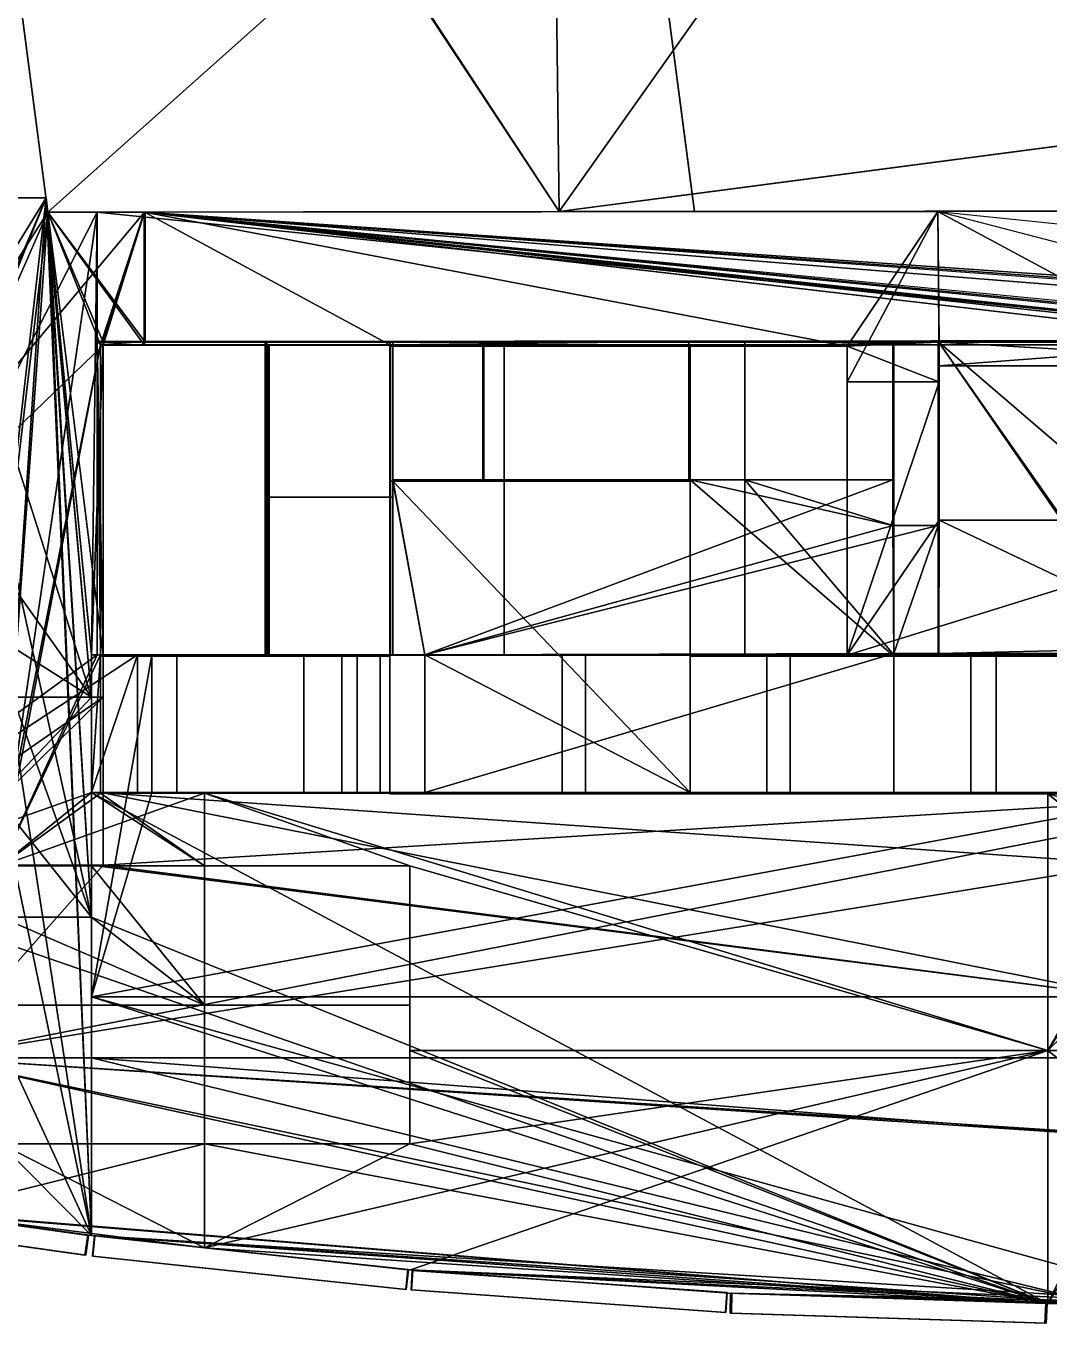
# Model space of a CAD drawing. Header units: metres. Extents: x -3 to 91.7, y -102.4 to -12.1.
# Drawn here: x 28.98 to 52.48, y -101.29 to -71.5 of the extents above; entities that cross this region are included whole.
import ezdxf

# ---------------------------------------------------------------- set-up
doc = ezdxf.new("R2010")
doc.units = ezdxf.units.M

msp = doc.modelspace()

# ---------------------------------------------------------------- linework, layer by layer
at = {"layer": 'Building Shading', "color": 195}
for points in [[(25.51, -99.05, 13.27), (30.34, -99.73, 13.27), (30.41, -99.27, 13.27), (25.58, -98.6, 13.27)], [(25.58, -98.6, 13.27), (30.41, -99.27, 13.27), (30.34, -99.73, 13.27), (25.51, -99.05, 13.27)], [(25.51, -99.05, 12.26), (30.34, -99.73, 12.26), (30.41, -99.27, 12.26), (25.58, -98.6, 12.26)], [(25.58, -98.6, 12.26), (30.41, -99.27, 12.26), (30.34, -99.73, 12.26), (25.51, -99.05, 12.26)], [(26.73, -99.22, 17.84), (30.36, -99.73, 17.84), (30.42, -99.28, 17.84), (26.8, -98.77, 17.84)], [(26.8, -98.77, 17.84), (30.42, -99.28, 17.84), (30.36, -99.73, 17.84), (26.73, -99.22, 17.84)], [(26.73, -99.22, 16.83), (30.36, -99.73, 16.83), (30.42, -99.28, 16.83), (26.8, -98.77, 16.83)], [(26.8, -98.77, 16.83), (30.42, -99.28, 16.83), (30.36, -99.73, 16.83), (26.73, -99.22, 16.83)], [(30.51, -99.75, 13.27), (37.71, -100.52, 13.27), (37.76, -100.06, 13.27), (30.56, -99.29, 13.27)], [(30.56, -99.29, 13.27), (37.76, -100.06, 13.27), (37.71, -100.52, 13.27), (30.51, -99.75, 13.27)], [(30.51, -99.75, 12.26), (37.71, -100.52, 12.26), (37.76, -100.06, 12.26), (30.56, -99.29, 12.26)], [(30.56, -99.29, 12.26), (37.76, -100.06, 12.26), (37.71, -100.52, 12.26), (30.51, -99.75, 12.26)], [(30.52, -99.75, 8.7), (37.72, -100.52, 8.7), (37.76, -100.07, 8.7), (30.57, -99.29, 8.7)], [(30.57, -99.29, 8.7), (37.76, -100.07, 8.7), (37.72, -100.52, 8.7), (30.52, -99.75, 8.7)], [(30.52, -99.75, 7.68), (37.72, -100.52, 7.68), (37.76, -100.07, 7.68), (30.57, -99.29, 7.68)], [(30.57, -99.29, 7.68), (37.76, -100.07, 7.68), (37.72, -100.52, 7.68), (30.52, -99.75, 7.68)], [(30.52, -99.75, 17.84), (37.72, -100.52, 17.84), (37.77, -100.07, 17.84), (30.57, -99.29, 17.84)], [(30.57, -99.29, 17.84), (37.77, -100.07, 17.84), (37.72, -100.52, 17.84), (30.52, -99.75, 17.84)], [(30.52, -99.75, 16.83), (37.72, -100.52, 16.83), (37.77, -100.07, 16.83), (30.57, -99.29, 16.83)], [(30.57, -99.29, 16.83), (37.77, -100.07, 16.83), (37.72, -100.52, 16.83), (30.52, -99.75, 16.83)], [(37.83, -100.53, 13.27), (45.05, -101.05, 13.27), (45.09, -100.59, 13.27), (37.87, -100.08, 13.27)], [(37.87, -100.08, 13.27), (45.09, -100.59, 13.27), (45.05, -101.05, 13.27), (37.83, -100.53, 13.27)], [(37.83, -100.53, 12.26), (45.05, -101.05, 12.26), (45.09, -100.59, 12.26), (37.87, -100.08, 12.26)], [(37.87, -100.08, 12.26), (45.09, -100.59, 12.26), (45.05, -101.05, 12.26), (37.83, -100.53, 12.26)], [(37.83, -100.53, 17.84), (45.05, -101.05, 17.84), (45.08, -100.59, 17.84), (37.86, -100.08, 17.84)], [(37.86, -100.08, 17.84), (45.08, -100.59, 17.84), (45.05, -101.05, 17.84), (37.83, -100.53, 17.84)], [(37.83, -100.53, 16.83), (45.05, -101.05, 16.83), (45.08, -100.59, 16.83), (37.86, -100.08, 16.83)], [(37.86, -100.08, 16.83), (45.08, -100.59, 16.83), (45.05, -101.05, 16.83), (37.83, -100.53, 16.83)], [(37.83, -100.53, 22.42), (45.05, -101.05, 22.42), (45.08, -100.59, 22.42), (37.86, -100.08, 22.42)], [(37.86, -100.08, 22.42), (45.08, -100.59, 22.42), (45.05, -101.05, 22.42), (37.83, -100.53, 22.42)], [(37.83, -100.53, 21.4), (45.05, -101.05, 21.4), (45.08, -100.59, 21.4), (37.86, -100.08, 21.4)], [(37.86, -100.08, 21.4), (45.08, -100.59, 21.4), (45.05, -101.05, 21.4), (37.83, -100.53, 21.4)], [(37.84, -100.53, 7.68), (45.06, -101.05, 7.68), (45.09, -100.59, 7.68), (37.87, -100.08, 7.68)], [(37.87, -100.08, 7.68), (45.09, -100.59, 7.68), (45.06, -101.05, 7.68), (37.84, -100.53, 7.68)], [(37.84, -100.53, 8.7), (45.06, -101.05, 8.7), (45.09, -100.59, 8.7), (37.87, -100.08, 8.7)], [(37.87, -100.08, 8.7), (45.09, -100.59, 8.7), (45.06, -101.05, 8.7), (37.84, -100.53, 8.7)], [(45.16, -101.06, 13.27), (52.4, -101.29, 13.27), (52.41, -100.84, 13.27), (45.18, -100.6, 13.27)], [(45.18, -100.6, 13.27), (52.41, -100.84, 13.27), (52.4, -101.29, 13.27), (45.16, -101.06, 13.27)], [(45.16, -101.06, 12.26), (52.4, -101.29, 12.26), (52.41, -100.84, 12.26), (45.18, -100.6, 12.26)], [(45.18, -100.6, 12.26), (52.41, -100.84, 12.26), (52.4, -101.29, 12.26), (45.16, -101.06, 12.26)], [(45.16, -101.06, 17.84), (52.39, -101.29, 17.84), (52.41, -100.84, 17.84), (45.17, -100.6, 17.84)], [(45.17, -100.6, 17.84), (52.41, -100.84, 17.84), (52.39, -101.29, 17.84), (45.16, -101.06, 17.84)], [(45.16, -101.06, 16.83), (52.39, -101.29, 16.83), (52.41, -100.84, 16.83), (45.17, -100.6, 16.83)], [(45.17, -100.6, 16.83), (52.41, -100.84, 16.83), (52.39, -101.29, 16.83), (45.16, -101.06, 16.83)], [(45.16, -101.06, 22.42), (52.4, -101.29, 22.42), (52.42, -100.84, 22.42), (45.18, -100.6, 22.42)], [(45.18, -100.6, 22.42), (52.42, -100.84, 22.42), (52.4, -101.29, 22.42), (45.16, -101.06, 22.42)], [(45.16, -101.06, 21.4), (52.4, -101.29, 21.4), (52.42, -100.84, 21.4), (45.18, -100.6, 21.4)], [(45.18, -100.6, 21.4), (52.42, -100.84, 21.4), (52.4, -101.29, 21.4), (45.16, -101.06, 21.4)], [(45.19, -101.06, 8.7), (52.42, -101.29, 8.7), (52.44, -100.84, 8.7), (45.2, -100.6, 8.7)], [(45.2, -100.6, 8.7), (52.44, -100.84, 8.7), (52.42, -101.29, 8.7), (45.19, -101.06, 8.7)], [(45.19, -101.06, 7.68), (52.42, -101.29, 7.68), (52.44, -100.84, 7.68), (45.2, -100.6, 7.68)], [(45.2, -100.6, 7.68), (52.44, -100.84, 7.68), (52.42, -101.29, 7.68), (45.19, -101.06, 7.68)]]:
    msp.add_3dface(points, dxfattribs=at)
at = {"layer": 'THERMAL_ZONE_2', "color": 43}
for points in [[(29.45, -75.44, 10.52), (29.45, -75.44, 8.99), (22.38, -75.44, 8.99), (22.38, -75.44, 10.52)], [(29.49, -75.77, 10.52), (29.49, -75.77, 8.99), (29.45, -75.44, 8.99), (29.45, -75.44, 10.52)], [(49.93, -75.76, 8.99), (29.49, -75.77, 8.99), (29.49, -75.77, 10.52), (49.93, -75.76, 10.52)], [(74.84, -75.73, 8.99), (49.93, -75.76, 8.99), (49.93, -75.76, 10.52), (74.84, -75.73, 10.52)], [(26.83, -98.78, 10.52), (26.83, -98.78, 8.99), (30.49, -99.28, 8.99), (30.49, -99.28, 10.52)], [(30.49, -99.28, 10.52), (30.49, -99.28, 8.99), (37.82, -100.07, 8.99), (37.82, -100.07, 10.52)], [(37.82, -100.07, 10.52), (37.82, -100.07, 8.99), (45.12, -100.6, 8.99), (45.12, -100.6, 10.52)], [(45.12, -100.6, 10.52), (45.12, -100.6, 8.99), (52.46, -100.84, 8.99), (52.46, -100.84, 10.52)], [(52.46, -100.84, 10.52), (52.46, -100.84, 8.99), (53.65, -100.84, 8.99), (53.65, -100.84, 10.52)]]:
    msp.add_3dface(points, dxfattribs=at)
at = {"layer": 'THERMAL_ZONE_2', "color": 8}
for points in [[(22.38, -86.91, 8.99), (22.38, -75.44, 8.99), (29.45, -75.44, 8.99)], [(22.38, -86.91, 8.99), (29.45, -75.44, 8.99), (29.49, -75.77, 8.99)], [(22.38, -86.91, 8.99), (29.49, -75.77, 8.99), (31.71, -75.77, 8.99)], [(22.38, -86.91, 8.99), (31.71, -75.77, 8.99), (30.76, -78.83, 8.99)], [(31.71, -75.77, 8.99), (31.71, -78.83, 8.99), (30.76, -78.83, 8.99)], [(47.85, -78.85, 8.99), (31.71, -75.77, 8.99), (49.93, -75.76, 8.99)], [(37.36, -78.83, 8.99), (31.71, -78.83, 8.99), (31.71, -75.77, 8.99)], [(47.85, -78.85, 8.99), (37.36, -78.83, 8.99), (31.71, -75.77, 8.99)], [(49.93, -75.76, 8.99), (49.96, -79.67, 8.99), (47.85, -79.67, 8.99)], [(47.85, -79.67, 8.99), (47.85, -78.85, 8.99), (49.93, -75.76, 8.99)], [(56.52, -79.3, 8.99), (49.93, -75.76, 8.99), (74.84, -75.73, 8.99)], [(56.52, -79.3, 8.99), (49.96, -79.3, 8.99), (49.93, -75.76, 8.99)], [(22.38, -86.91, 8.99), (30.76, -78.83, 8.99), (30.76, -86.91, 8.99)], [(30.76, -85.95, 8.99), (30.76, -78.83, 8.99), (34.57, -78.83, 8.99), (34.57, -85.95, 8.99)], [(34.57, -85.95, 8.99), (34.57, -78.83, 8.99), (37.36, -78.83, 8.99), (37.36, -85.95, 8.99)], [(47.85, -78.85, 8.99), (37.36, -78.85, 8.99), (37.36, -78.83, 8.99)], [(37.36, -85.95, 8.99), (37.36, -78.85, 8.99), (39.97, -78.85, 8.99), (39.97, -85.95, 8.99)], [(39.97, -85.95, 8.99), (39.97, -78.85, 8.99), (47.85, -78.85, 8.99), (47.85, -85.95, 8.99)], [(49.96, -82.85, 8.99), (49.96, -79.3, 8.99), (56.52, -79.3, 8.99), (57, -82.85, 8.99)], [(47.85, -85.95, 8.99), (47.85, -79.67, 8.99), (49.96, -79.67, 8.99)], [(47.85, -85.95, 8.99), (49.96, -79.67, 8.99), (49.96, -82.85, 8.99)], [(47.85, -85.95, 8.99), (49.96, -82.85, 8.99), (57.83, -82.85, 8.99)], [(47.85, -85.95, 8.99), (57.83, -82.85, 8.99), (58.32, -85.95, 8.99)], [(30.76, -89.11, 8.99), (30.76, -85.95, 8.99), (32.45, -85.95, 8.99), (32.45, -89.11, 8.99)], [(32.45, -89.11, 8.99), (32.45, -85.95, 8.99), (37.12, -85.95, 8.99), (37.12, -89.11, 8.99)], [(37.12, -89.11, 8.99), (37.12, -85.95, 8.99), (41.84, -85.95, 8.99), (41.84, -89.11, 8.99)], [(41.84, -89.11, 8.99), (41.84, -85.95, 8.99), (46.54, -85.95, 8.99), (46.54, -89.11, 8.99)], [(46.54, -89.11, 8.99), (46.54, -85.95, 8.99), (51.27, -85.95, 8.99), (51.27, -89.11, 8.99)], [(51.27, -89.11, 8.99), (51.27, -85.95, 8.99), (55.95, -85.95, 8.99), (55.95, -89.11, 8.99)], [(22.38, -92.74, 8.99), (22.38, -86.91, 8.99), (30.76, -86.91, 8.99)], [(22.38, -92.74, 8.99), (30.76, -86.91, 8.99), (26.83, -90.77, 8.99)], [(30.76, -86.91, 8.99), (30.76, -90.77, 8.99), (26.83, -90.77, 8.99)], [(26.83, -95.2, 8.99), (30.76, -90.77, 8.99), (57.91, -89.11, 8.99)], [(26.83, -95.2, 8.99), (57.91, -89.11, 8.99), (54.29, -90.74, 8.99)], [(30.76, -90.77, 8.99), (30.76, -89.11, 8.99), (57.91, -89.11, 8.99)], [(26.83, -95.2, 8.99), (54.29, -90.74, 8.99), (54.29, -95.2, 8.99)], [(26.83, -95.2, 8.99), (26.83, -90.77, 8.99), (30.76, -90.77, 8.99)], [(52.46, -100.84, 8.99), (26.83, -98.78, 8.99), (26.83, -95.2, 8.99)], [(26.83, -95.2, 8.99), (54.29, -95.2, 8.99), (54.29, -96.97, 8.99)], [(26.83, -95.2, 8.99), (54.29, -96.97, 8.99), (53.65, -96.97, 8.99)], [(26.83, -95.2, 8.99), (53.65, -96.97, 8.99), (53.65, -100.84, 8.99)], [(52.46, -100.84, 8.99), (26.83, -95.2, 8.99), (53.65, -100.84, 8.99)], [(52.46, -100.84, 8.99), (30.49, -99.28, 8.99), (26.83, -98.78, 8.99)], [(52.46, -100.84, 8.99), (37.82, -100.07, 8.99), (30.49, -99.28, 8.99)], [(52.46, -100.84, 8.99), (45.12, -100.6, 8.99), (37.82, -100.07, 8.99)]]:
    msp.add_3dface(points, dxfattribs=at)
at = {"layer": 'THERMAL_ZONE_2', "color": 15}
for points in [[(30.49, -86.91, 10.52), (29.45, -75.44, 10.52), (26.83, -75.44, 10.52)], [(30.49, -86.91, 10.52), (26.83, -75.44, 10.52), (26.83, -81.77, 10.52)], [(30.49, -86.91, 10.52), (29.49, -75.77, 10.52), (29.45, -75.44, 10.52)], [(30.76, -78.76, 10.52), (31.71, -75.77, 10.52), (29.49, -75.77, 10.52)], [(30.49, -85.94, 10.52), (30.76, -78.76, 10.52), (29.49, -75.77, 10.52)], [(30.49, -86.91, 10.52), (30.49, -85.94, 10.52), (29.49, -75.77, 10.52)], [(30.76, -78.76, 10.52), (31.71, -78.76, 10.52), (31.71, -75.77, 10.52)], [(49.96, -78.76, 10.52), (49.93, -75.76, 10.52), (31.72, -75.77, 10.52), (31.72, -78.76, 10.52)], [(80.48, -78.89, 10.52), (74.84, -75.73, 10.52), (49.93, -75.76, 10.52)], [(49.93, -75.76, 10.52), (49.96, -78.76, 10.52), (61.47, -78.76, 10.52)], [(30.49, -85.94, 10.52), (30.76, -85.94, 10.52), (30.76, -78.76, 10.52)], [(34.48, -85.94, 10.52), (34.48, -78.83, 10.52), (30.76, -78.83, 10.52), (30.76, -85.94, 10.52)], [(34.48, -78.83, 10.52), (34.48, -78.76, 10.52), (31.71, -78.76, 10.52), (31.71, -78.83, 10.52)], [(37.35, -78.83, 10.52), (37.35, -78.76, 10.52), (34.48, -78.76, 10.52), (34.48, -78.83, 10.52)], [(34.57, -85.94, 10.52), (34.57, -78.83, 10.52), (34.48, -78.83, 10.52), (34.48, -85.94, 10.52)], [(37.35, -85.94, 10.52), (37.35, -78.83, 10.52), (34.57, -78.83, 10.52), (34.57, -85.94, 10.52)], [(45.5, -78.85, 10.52), (45.5, -78.76, 10.52), (37.35, -78.76, 10.52)], [(45.5, -78.85, 10.52), (37.35, -78.76, 10.52), (37.36, -78.83, 10.52)], [(45.5, -78.85, 10.52), (37.36, -78.83, 10.52), (37.36, -78.85, 10.52)], [(39.97, -85.94, 10.52), (39.97, -78.85, 10.52), (37.36, -78.85, 10.52), (37.36, -85.94, 10.52)], [(45.5, -85.94, 10.52), (45.5, -78.85, 10.52), (39.97, -78.85, 10.52), (39.97, -85.94, 10.52)], [(49.95, -78.76, 10.52), (45.5, -78.76, 10.52), (45.5, -78.85, 10.52)], [(49.95, -78.76, 10.52), (45.5, -78.85, 10.52), (47.85, -78.85, 10.52)], [(47.85, -85.94, 10.52), (47.85, -78.85, 10.52), (45.5, -78.85, 10.52), (45.5, -85.94, 10.52)], [(49.95, -79.67, 10.52), (49.95, -78.76, 10.52), (47.85, -78.85, 10.52)], [(49.95, -79.67, 10.52), (47.85, -78.85, 10.52), (47.85, -79.67, 10.52)], [(57.16, -78.76, 10.52), (49.96, -78.76, 10.52), (49.96, -79.3, 10.52)], [(57.16, -78.76, 10.52), (49.96, -79.3, 10.52), (56.52, -79.3, 10.52)], [(57, -82.85, 10.52), (56.52, -79.3, 10.52), (49.96, -79.3, 10.52), (49.96, -82.85, 10.52)], [(49.95, -85.94, 10.52), (49.95, -79.67, 10.52), (47.85, -79.67, 10.52), (47.85, -85.94, 10.52)], [(30.49, -86.91, 10.52), (26.83, -81.77, 10.52), (22.38, -81.77, 10.52)], [(30.49, -86.91, 10.52), (22.38, -81.77, 10.52), (22.38, -86.91, 10.52)], [(56.48, -85.95, 10.52), (49.96, -82.85, 10.52), (49.95, -85.94, 10.52)], [(56.48, -85.95, 10.52), (57.69, -82.85, 10.52), (49.96, -82.85, 10.52)], [(30.76, -86.91, 10.52), (30.76, -85.94, 10.52), (30.49, -85.94, 10.52), (30.49, -86.91, 10.52)], [(31.88, -89.1, 10.52), (31.88, -85.95, 10.52), (30.76, -85.95, 10.52), (30.76, -89.11, 10.52)], [(32.45, -89.1, 10.52), (32.45, -85.95, 10.52), (31.88, -85.95, 10.52), (31.88, -89.1, 10.52)], [(36.59, -89.1, 10.52), (36.59, -85.95, 10.52), (32.45, -85.95, 10.52), (32.45, -89.1, 10.52)], [(37.12, -89.1, 10.52), (37.12, -85.95, 10.52), (36.59, -85.95, 10.52), (36.59, -89.1, 10.52)], [(41.3, -89.1, 10.52), (41.3, -85.95, 10.52), (37.12, -85.95, 10.52), (37.12, -89.1, 10.52)], [(41.84, -89.1, 10.52), (41.84, -85.95, 10.52), (41.3, -85.95, 10.52), (41.3, -89.1, 10.52)], [(46, -89.1, 10.52), (46, -85.95, 10.52), (41.84, -85.95, 10.52), (41.84, -89.1, 10.52)], [(46.54, -89.1, 10.52), (46.54, -85.95, 10.52), (46, -85.95, 10.52), (46, -89.1, 10.52)], [(50.69, -89.1, 10.52), (50.69, -85.95, 10.52), (46.54, -85.95, 10.52), (46.54, -89.1, 10.52)], [(51.27, -89.1, 10.52), (51.27, -85.95, 10.52), (50.69, -85.95, 10.52), (50.69, -89.1, 10.52)], [(53.6, -89.1, 10.52), (53.6, -85.95, 10.52), (51.27, -85.95, 10.52), (51.27, -89.1, 10.52)], [(26.83, -90.77, 10.52), (30.49, -86.91, 10.52), (22.38, -86.91, 10.52)], [(26.83, -90.77, 10.52), (30.49, -90.77, 10.52), (30.49, -86.91, 10.52)], [(30.76, -90.77, 10.52), (30.76, -86.91, 10.52), (30.49, -86.91, 10.52), (30.49, -90.77, 10.52)], [(54.29, -90.74, 10.52), (55.88, -89.11, 10.52), (30.76, -89.11, 10.52)], [(54.29, -93.8, 10.52), (54.29, -90.74, 10.52), (30.76, -89.11, 10.52)], [(54.29, -93.8, 10.52), (30.76, -89.11, 10.52), (30.76, -90.77, 10.52)], [(30.49, -95.2, 10.52), (30.49, -90.77, 10.52), (26.83, -90.77, 10.52), (26.83, -95.2, 10.52)], [(54.29, -93.8, 10.52), (30.76, -90.77, 10.52), (30.49, -90.77, 10.52)], [(54.29, -93.8, 10.52), (30.49, -90.77, 10.52), (30.49, -93.8, 10.52)], [(54.29, -95.2, 10.52), (54.29, -93.8, 10.52), (30.49, -93.8, 10.52), (30.49, -95.2, 10.52)], [(30.49, -95.2, 10.52), (26.83, -95.2, 10.52), (26.83, -98.78, 10.52), (30.49, -99.28, 10.52)], [(53.65, -96.97, 10.52), (54.29, -95.2, 10.52), (30.49, -95.2, 10.52)], [(53.65, -100.84, 10.52), (53.65, -96.97, 10.52), (30.49, -95.2, 10.52)], [(53.65, -100.84, 10.52), (30.49, -95.2, 10.52), (30.49, -99.28, 10.52)], [(53.65, -100.84, 10.52), (30.49, -99.28, 10.52), (37.82, -100.07, 10.52)], [(53.65, -100.84, 10.52), (37.82, -100.07, 10.52), (45.12, -100.6, 10.52)], [(53.65, -100.84, 10.52), (45.12, -100.6, 10.52), (52.46, -100.84, 10.52)]]:
    msp.add_3dface(points, dxfattribs=at)
at = {"layer": 'THERMAL_ZONE_4', "color": 43}
for points in [[(29.45, -75.44, 15.09), (29.45, -75.44, 13.56), (26.83, -75.44, 13.56), (26.83, -75.44, 15.09)], [(29.49, -75.77, 15.09), (29.49, -75.77, 13.56), (29.45, -75.44, 13.56), (29.45, -75.44, 15.09)], [(31.72, -75.77, 13.56), (29.49, -75.77, 13.56), (29.49, -75.77, 15.09), (31.72, -75.77, 15.09)], [(74.84, -75.73, 13.56), (31.72, -75.77, 13.56), (31.72, -75.77, 15.09), (74.84, -75.73, 15.09)], [(22.38, -98.16, 15.09), (22.38, -98.16, 13.56), (30.49, -99.28, 13.56), (30.49, -99.28, 15.09)], [(30.49, -99.28, 15.09), (30.49, -99.28, 13.56), (37.82, -100.07, 13.56), (37.82, -100.07, 15.09)], [(37.82, -100.07, 15.09), (37.82, -100.07, 13.56), (45.12, -100.6, 13.56), (45.12, -100.6, 15.09)], [(45.12, -100.6, 15.09), (45.12, -100.6, 13.56), (52.46, -100.84, 13.56), (52.46, -100.84, 15.09)], [(52.46, -100.84, 15.09), (52.46, -100.84, 13.56), (55.88, -100.83, 13.56), (55.88, -100.83, 15.09)]]:
    msp.add_3dface(points, dxfattribs=at)
at = {"layer": 'THERMAL_ZONE_4', "color": 8}
for points in [[(30.49, -99.28, 13.56), (26.83, -81.77, 13.56), (26.83, -75.44, 13.56)], [(30.49, -99.28, 13.56), (26.83, -75.44, 13.56), (29.45, -75.44, 13.56)], [(30.49, -99.28, 13.56), (29.45, -75.44, 13.56), (29.49, -75.77, 13.56)], [(29.49, -75.77, 13.56), (31.72, -75.77, 13.56), (31.72, -78.76, 13.56)], [(29.49, -75.77, 13.56), (31.72, -78.76, 13.56), (30.76, -78.76, 13.56)], [(29.49, -75.77, 13.56), (30.76, -78.76, 13.56), (30.76, -85.94, 13.56)], [(29.49, -75.77, 13.56), (30.76, -85.94, 13.56), (30.49, -85.94, 13.56)], [(30.49, -99.28, 13.56), (29.49, -75.77, 13.56), (30.49, -85.94, 13.56)], [(61.47, -78.76, 13.56), (31.72, -78.76, 13.56), (31.72, -75.77, 13.56)], [(30.76, -85.94, 13.56), (30.76, -78.76, 13.56), (34.48, -78.76, 13.56), (34.48, -85.94, 13.56)], [(34.48, -85.94, 13.56), (34.48, -78.76, 13.56), (37.35, -78.76, 13.56), (37.35, -85.94, 13.56)], [(37.35, -85.94, 13.56), (37.35, -78.76, 13.56), (45.5, -78.76, 13.56), (45.5, -85.94, 13.56)], [(45.5, -85.94, 13.56), (45.5, -78.76, 13.56), (49.95, -78.76, 13.56), (49.95, -85.94, 13.56)], [(54.91, -85.94, 13.56), (49.95, -85.94, 13.56), (49.95, -78.76, 13.56)], [(54.91, -85.94, 13.56), (49.95, -78.76, 13.56), (57.16, -78.76, 13.56)], [(30.49, -99.28, 13.56), (22.38, -98.16, 13.56), (22.38, -81.77, 13.56)], [(30.49, -99.28, 13.56), (22.38, -81.77, 13.56), (26.83, -81.77, 13.56)], [(30.49, -93.8, 13.56), (30.49, -85.94, 13.56), (31.88, -85.94, 13.56)], [(30.49, -93.8, 13.56), (31.88, -85.94, 13.56), (31.88, -89.1, 13.56)], [(31.88, -89.1, 13.56), (31.88, -85.94, 13.56), (36.59, -85.94, 13.56), (36.59, -89.1, 13.56)], [(36.59, -89.1, 13.56), (36.59, -85.94, 13.56), (41.3, -85.94, 13.56), (41.3, -89.1, 13.56)], [(41.3, -89.1, 13.56), (41.3, -85.94, 13.56), (46, -85.94, 13.56), (46, -89.1, 13.56)], [(46, -89.1, 13.56), (46, -85.94, 13.56), (50.69, -85.94, 13.56), (50.69, -89.1, 13.56)], [(50.69, -89.1, 13.56), (50.69, -85.94, 13.56), (53.6, -85.94, 13.56), (53.6, -89.1, 13.56)], [(30.49, -93.8, 13.56), (31.88, -89.1, 13.56), (55.88, -89.1, 13.56)], [(30.49, -93.8, 13.56), (55.88, -89.1, 13.56), (55.88, -93.8, 13.56)], [(52.46, -100.84, 13.56), (30.49, -99.28, 13.56), (30.49, -93.8, 13.56)], [(52.46, -100.84, 13.56), (30.49, -93.8, 13.56), (55.88, -93.8, 13.56)], [(52.46, -100.84, 13.56), (55.88, -93.8, 13.56), (55.88, -100.83, 13.56)], [(52.46, -100.84, 13.56), (37.82, -100.07, 13.56), (30.49, -99.28, 13.56)], [(52.46, -100.84, 13.56), (45.12, -100.6, 13.56), (37.82, -100.07, 13.56)]]:
    msp.add_3dface(points, dxfattribs=at)
at = {"layer": 'THERMAL_ZONE_4', "color": 15}
for points in [[(30.49, -91.97, 15.09), (29.45, -75.44, 15.09), (26.83, -75.44, 15.09)], [(30.49, -91.97, 15.09), (26.83, -75.44, 15.09), (26.83, -81.77, 15.09)], [(30.49, -91.97, 15.09), (29.49, -75.77, 15.09), (29.45, -75.44, 15.09)], [(30.49, -85.94, 15.09), (30.62, -75.77, 15.09), (29.49, -75.77, 15.09)], [(30.49, -91.97, 15.09), (30.49, -85.94, 15.09), (29.49, -75.77, 15.09)], [(30.49, -85.94, 15.09), (30.62, -85.94, 15.09), (30.62, -75.77, 15.09)], [(31.72, -78.74, 15.09), (31.72, -75.77, 15.09), (30.62, -75.77, 15.09), (30.62, -78.74, 15.09)], [(74.32, -78.72, 15.09), (74.84, -75.73, 15.09), (31.72, -75.77, 15.09)], [(74.32, -78.89, 15.09), (74.32, -78.72, 15.09), (31.72, -75.77, 15.09)], [(31.72, -75.77, 15.09), (31.72, -78.74, 15.09), (57.2, -78.74, 15.09)], [(31.72, -75.77, 15.09), (57.2, -78.74, 15.09), (59.35, -78.76, 15.09)], [(31.72, -75.77, 15.09), (59.35, -78.76, 15.09), (59.35, -78.72, 15.09)], [(31.72, -75.77, 15.09), (59.35, -78.72, 15.09), (61.5, -78.72, 15.09)], [(30.76, -78.76, 15.09), (31.72, -78.74, 15.09), (30.62, -78.74, 15.09)], [(30.76, -85.94, 15.09), (30.76, -78.76, 15.09), (30.62, -78.74, 15.09)], [(30.76, -85.94, 15.09), (30.62, -78.74, 15.09), (30.62, -85.94, 15.09)], [(30.76, -78.76, 15.09), (31.72, -78.76, 15.09), (31.72, -78.74, 15.09)], [(34.48, -85.94, 15.09), (34.48, -78.76, 15.09), (30.76, -78.76, 15.09), (30.76, -85.94, 15.09)], [(34.52, -85.94, 15.09), (34.52, -78.76, 15.09), (34.48, -78.76, 15.09), (34.48, -85.94, 15.09)], [(37.35, -82.32, 15.09), (37.35, -78.76, 15.09), (34.52, -78.76, 15.09), (34.52, -82.32, 15.09)], [(37.41, -82.32, 15.09), (37.41, -78.76, 15.09), (37.35, -78.76, 15.09), (37.35, -82.32, 15.09)], [(39.5, -81.92, 15.09), (39.5, -78.76, 15.09), (37.41, -78.76, 15.09), (37.41, -81.92, 15.09)], [(44.21, -81.92, 15.09), (44.21, -78.76, 15.09), (39.5, -78.76, 15.09), (39.5, -81.92, 15.09)], [(45.5, -81.92, 15.09), (45.5, -78.76, 15.09), (44.21, -78.76, 15.09), (44.21, -81.92, 15.09)], [(48.9, -81.92, 15.09), (48.9, -78.76, 15.09), (45.5, -78.76, 15.09), (45.5, -81.92, 15.09)], [(49.94, -82.97, 15.09), (49.94, -78.76, 15.09), (48.9, -78.76, 15.09), (48.9, -82.97, 15.09)], [(57.2, -78.76, 15.09), (57.2, -78.74, 15.09), (49.94, -78.74, 15.09), (49.94, -78.76, 15.09)], [(57.2, -79.18, 15.09), (57.16, -78.76, 15.09), (49.95, -78.76, 15.09)], [(58.06, -85.72, 15.09), (57.2, -79.18, 15.09), (49.95, -78.76, 15.09)], [(58.06, -85.72, 15.09), (49.95, -78.76, 15.09), (49.95, -85.91, 15.09)], [(30.49, -91.97, 15.09), (26.83, -81.77, 15.09), (22.38, -81.77, 15.09)], [(30.49, -91.97, 15.09), (22.38, -81.77, 15.09), (22.38, -91.97, 15.09)], [(45.5, -85.94, 15.09), (45.5, -81.92, 15.09), (37.41, -81.92, 15.09), (37.41, -85.94, 15.09)], [(48.9, -82.97, 15.09), (48.9, -81.92, 15.09), (45.5, -81.92, 15.09)], [(48.92, -85.94, 15.09), (48.9, -82.97, 15.09), (45.5, -81.92, 15.09)], [(48.92, -85.94, 15.09), (45.5, -81.92, 15.09), (45.5, -85.94, 15.09)], [(37.35, -85.94, 15.09), (37.35, -82.32, 15.09), (34.52, -82.32, 15.09), (34.52, -85.94, 15.09)], [(37.41, -85.94, 15.09), (37.41, -82.32, 15.09), (37.35, -82.32, 15.09), (37.35, -85.94, 15.09)], [(48.92, -85.91, 15.09), (49.94, -82.97, 15.09), (48.9, -82.97, 15.09)], [(48.92, -85.94, 15.09), (48.92, -85.91, 15.09), (48.9, -82.97, 15.09)], [(48.92, -85.91, 15.09), (49.94, -85.91, 15.09), (49.94, -82.97, 15.09)], [(58.06, -85.72, 15.09), (49.95, -85.91, 15.09), (54.97, -85.91, 15.09)], [(31.55, -89.1, 15.09), (31.55, -85.94, 15.09), (30.49, -85.94, 15.09), (30.49, -89.1, 15.09)], [(31.88, -89.1, 15.09), (31.88, -85.94, 15.09), (31.55, -85.94, 15.09), (31.55, -89.1, 15.09)], [(36.24, -89.1, 15.09), (36.24, -85.94, 15.09), (31.88, -85.94, 15.09), (31.88, -89.1, 15.09)], [(36.59, -89.1, 15.09), (36.59, -85.94, 15.09), (36.24, -85.94, 15.09), (36.24, -89.1, 15.09)], [(38.15, -89.1, 15.09), (38.15, -85.94, 15.09), (36.59, -85.94, 15.09), (36.59, -89.1, 15.09)], [(41.3, -89.1, 15.09), (41.3, -85.94, 15.09), (38.15, -85.94, 15.09), (38.15, -89.1, 15.09)], [(46, -89.1, 15.09), (46, -85.94, 15.09), (41.3, -85.94, 15.09), (41.3, -89.1, 15.09)], [(48.92, -89.1, 15.09), (48.92, -85.94, 15.09), (46, -85.94, 15.09), (46, -89.1, 15.09)], [(50.69, -89.1, 15.09), (50.69, -85.94, 15.09), (48.92, -85.94, 15.09), (48.92, -89.1, 15.09)], [(53.6, -89.1, 15.09), (53.6, -85.94, 15.09), (50.69, -85.94, 15.09), (50.69, -89.1, 15.09)], [(55.88, -93.8, 15.09), (55.88, -89.1, 15.09), (30.49, -89.1, 15.09), (30.49, -93.8, 15.09)], [(30.49, -91.97, 15.09), (26.76, -91.97, 15.09), (26.76, -98.76, 15.09), (30.49, -99.28, 15.09)], [(55.88, -100.83, 15.09), (55.88, -93.8, 15.09), (30.49, -93.8, 15.09)], [(55.88, -100.83, 15.09), (30.49, -93.8, 15.09), (30.49, -99.28, 15.09)], [(55.88, -100.83, 15.09), (30.49, -99.28, 15.09), (37.82, -100.07, 15.09)], [(55.88, -100.83, 15.09), (37.82, -100.07, 15.09), (45.12, -100.6, 15.09)], [(55.88, -100.83, 15.09), (45.12, -100.6, 15.09), (52.46, -100.84, 15.09)]]:
    msp.add_3dface(points, dxfattribs=at)
at = {"layer": 'THERMAL_ZONE_5', "color": 15}
for points in [[(56.82, -73.71, 19.66), (53.2, -46.22, 19.66), (40.9, -49.53, 19.66), (44.29, -75.36, 19.66)], [(41.23, -75.76, 19.66), (40.9, -49.53, 19.66), (26.56, -53.39, 19.66)], [(41.23, -75.76, 19.66), (44.29, -75.36, 19.66), (40.9, -49.53, 19.66)], [(41.23, -75.76, 19.66), (26.56, -53.39, 19.66), (26.59, -53.59, 19.66)], [(41.23, -75.76, 19.66), (26.59, -53.59, 19.66), (29.49, -75.77, 19.66)], [(57.09, -75.75, 19.66), (56.82, -73.71, 19.66), (44.29, -75.36, 19.66), (44.34, -75.76, 19.66)], [(44.34, -75.76, 19.66), (44.29, -75.36, 19.66), (41.23, -75.76, 19.66)], [(28.41, -90.79, 19.66), (29.45, -75.44, 19.66), (26.88, -75.44, 19.66)], [(28.41, -90.79, 19.66), (29.49, -75.77, 19.66), (29.45, -75.44, 19.66)], [(28.41, -90.79, 19.66), (30.62, -85.94, 19.66), (30.62, -75.77, 19.66)], [(28.41, -90.79, 19.66), (30.62, -75.77, 19.66), (29.49, -75.77, 19.66)], [(31.7, -78.74, 19.66), (31.7, -75.77, 19.66), (30.62, -75.77, 19.66), (30.62, -78.74, 19.66)], [(74.29, -78.82, 19.66), (74.84, -75.73, 19.66), (31.7, -75.77, 19.66)], [(31.7, -75.77, 19.66), (31.7, -78.74, 19.66), (57.2, -78.74, 19.66)], [(31.7, -75.77, 19.66), (57.2, -78.74, 19.66), (59.35, -78.82, 19.66)], [(31.7, -75.77, 19.66), (59.35, -78.82, 19.66), (59.35, -78.72, 19.66)], [(31.7, -75.77, 19.66), (59.35, -78.72, 19.66), (61.5, -78.72, 19.66)], [(31.7, -75.77, 19.66), (61.5, -78.72, 19.66), (63.12, -78.82, 19.66)], [(30.7, -78.82, 19.66), (31.7, -78.74, 19.66), (30.62, -78.74, 19.66)], [(30.7, -85.94, 19.66), (30.7, -78.82, 19.66), (30.62, -78.74, 19.66)], [(30.7, -85.94, 19.66), (30.62, -78.74, 19.66), (30.62, -85.94, 19.66)], [(30.7, -78.82, 19.66), (31.7, -78.82, 19.66), (31.7, -78.74, 19.66)], [(34.52, -85.94, 19.66), (34.52, -78.82, 19.66), (30.7, -78.82, 19.66), (30.7, -85.94, 19.66)], [(34.52, -78.82, 19.66), (34.52, -78.74, 19.66), (31.7, -78.74, 19.66), (31.7, -78.82, 19.66)], [(37.41, -78.82, 19.66), (37.41, -78.74, 19.66), (34.52, -78.74, 19.66), (34.52, -78.82, 19.66)], [(37.34, -82.32, 19.66), (37.34, -78.82, 19.66), (34.53, -78.82, 19.66), (34.53, -82.32, 19.66)], [(37.41, -81.95, 19.66), (37.41, -78.82, 19.66), (37.34, -78.82, 19.66), (37.34, -81.95, 19.66)], [(39.5, -78.82, 19.66), (39.5, -78.74, 19.66), (37.41, -78.74, 19.66), (37.41, -78.82, 19.66)], [(39.48, -81.92, 19.66), (39.48, -78.82, 19.66), (37.41, -78.82, 19.66), (37.41, -81.92, 19.66)], [(44.21, -78.82, 19.66), (44.21, -78.74, 19.66), (39.5, -78.74, 19.66), (39.5, -78.82, 19.66)], [(44.21, -81.92, 19.66), (44.21, -78.82, 19.66), (39.5, -78.82, 19.66), (39.5, -81.92, 19.66)], [(48.9, -78.82, 19.66), (48.9, -78.74, 19.66), (44.21, -78.74, 19.66), (44.21, -78.82, 19.66)], [(48.9, -81.92, 19.66), (48.9, -78.82, 19.66), (44.24, -78.82, 19.66), (44.24, -81.92, 19.66)], [(49.94, -82.97, 19.66), (49.94, -78.82, 19.66), (48.92, -78.82, 19.66), (48.92, -82.97, 19.66)], [(57.2, -78.82, 19.66), (57.2, -78.74, 19.66), (49.94, -78.74, 19.66), (49.94, -78.82, 19.66)], [(52.83, -85.91, 19.66), (52.83, -78.82, 19.66), (49.94, -78.82, 19.66), (49.94, -85.91, 19.66)], [(44.24, -81.95, 19.66), (44.24, -81.92, 19.66), (39.48, -81.92, 19.66), (39.48, -81.95, 19.66)], [(48.9, -82.97, 19.66), (48.9, -81.92, 19.66), (44.24, -81.92, 19.66)], [(48.92, -85.97, 19.66), (48.9, -82.97, 19.66), (44.24, -81.92, 19.66)], [(48.92, -85.97, 19.66), (44.24, -81.92, 19.66), (44.24, -85.97, 19.66)], [(44.24, -89.1, 19.66), (44.24, -81.95, 19.66), (37.41, -81.95, 19.66)], [(37.41, -81.95, 19.66), (37.41, -85.94, 19.66), (38.15, -85.94, 19.66)], [(44.24, -89.1, 19.66), (37.41, -81.95, 19.66), (38.15, -85.94, 19.66)], [(37.34, -85.94, 19.66), (37.34, -82.32, 19.66), (34.53, -82.32, 19.66), (34.53, -85.94, 19.66)], [(37.41, -85.94, 19.66), (37.41, -82.32, 19.66), (37.34, -82.32, 19.66), (37.34, -85.94, 19.66)], [(48.92, -85.97, 19.66), (48.92, -82.97, 19.66), (48.9, -82.97, 19.66)], [(49.94, -85.91, 19.66), (49.94, -82.97, 19.66), (48.92, -82.97, 19.66), (48.92, -85.91, 19.66)], [(28.41, -90.79, 19.66), (30.49, -89.1, 19.66), (30.7, -85.94, 19.66)], [(28.41, -90.79, 19.66), (30.7, -85.94, 19.66), (30.62, -85.94, 19.66)], [(30.49, -89.1, 19.66), (30.7, -89.1, 19.66), (30.7, -85.94, 19.66)], [(31.55, -89.1, 19.66), (31.55, -85.97, 19.66), (30.7, -85.97, 19.66), (30.7, -89.1, 19.66)], [(35.37, -89.1, 19.66), (35.37, -85.97, 19.66), (31.55, -85.97, 19.66), (31.55, -89.1, 19.66)], [(36.24, -89.1, 19.66), (36.24, -85.97, 19.66), (35.37, -85.97, 19.66), (35.37, -89.1, 19.66)], [(37.34, -89.1, 19.66), (37.34, -85.97, 19.66), (36.24, -85.97, 19.66), (36.24, -89.1, 19.66)], [(38.15, -89.1, 19.66), (38.15, -85.94, 19.66), (37.34, -85.94, 19.66), (37.34, -89.1, 19.66)], [(44.24, -89.1, 19.66), (38.15, -85.94, 19.66), (38.15, -89.1, 19.66)], [(48.92, -89.1, 19.66), (48.92, -85.97, 19.66), (44.24, -85.97, 19.66), (44.24, -89.1, 19.66)], [(52.83, -85.97, 19.66), (52.83, -85.91, 19.66), (48.92, -85.91, 19.66), (48.92, -85.97, 19.66)], [(53.6, -89.1, 19.66), (53.6, -85.97, 19.66), (48.92, -85.97, 19.66), (48.92, -89.1, 19.66)], [(28.41, -90.79, 19.66), (30.49, -90.79, 19.66), (30.49, -89.1, 19.66)], [(30.7, -89.12, 19.66), (30.7, -89.1, 19.66), (30.49, -89.1, 19.66)], [(33.09, -90.79, 19.66), (30.7, -89.12, 19.66), (30.49, -89.1, 19.66)], [(33.09, -90.79, 19.66), (30.49, -89.1, 19.66), (30.49, -90.79, 19.66)], [(33.09, -90.79, 19.66), (33.09, -89.12, 19.66), (30.7, -89.12, 19.66)], [(52.46, -95.03, 19.66), (52.46, -89.13, 19.66), (33.09, -89.12, 19.66)], [(33.09, -89.12, 19.66), (33.09, -90.79, 19.66), (37.8, -90.79, 19.66)], [(52.46, -95.03, 19.66), (33.09, -89.12, 19.66), (37.8, -90.79, 19.66)], [(44.24, -89.13, 19.66), (44.24, -89.1, 19.66), (37.34, -89.1, 19.66), (37.34, -89.13, 19.66)], [(48.92, -89.13, 19.66), (48.92, -89.1, 19.66), (44.24, -89.1, 19.66), (44.24, -89.13, 19.66)], [(53.63, -89.13, 19.66), (53.63, -89.1, 19.66), (48.92, -89.1, 19.66), (48.92, -89.13, 19.66)], [(59.79, -95.03, 19.66), (55.87, -89.13, 19.66), (52.46, -89.13, 19.66)], [(59.79, -95.03, 19.66), (52.46, -89.13, 19.66), (52.46, -95.03, 19.66)], [(30.49, -91.97, 19.66), (30.49, -90.79, 19.66), (28.41, -90.79, 19.66), (28.41, -91.97, 19.66)], [(33.09, -93.99, 19.66), (33.09, -90.79, 19.66), (30.49, -90.79, 19.66)], [(33.09, -93.99, 19.66), (30.49, -90.79, 19.66), (30.49, -91.97, 19.66)], [(37.8, -93.99, 19.66), (37.8, -90.79, 19.66), (33.09, -90.79, 19.66), (33.09, -93.99, 19.66)], [(52.46, -95.03, 19.66), (37.8, -90.79, 19.66), (37.8, -95.03, 19.66)], [(33.09, -93.99, 19.66), (30.49, -91.97, 19.66), (28.41, -91.97, 19.66)], [(33.09, -93.99, 19.66), (28.41, -91.97, 19.66), (28.41, -93.99, 19.66)], [(33.09, -97.17, 19.66), (33.09, -93.99, 19.66), (28.41, -93.99, 19.66), (28.41, -97.17, 19.66)], [(37.8, -97.17, 19.66), (37.8, -93.99, 19.66), (33.09, -93.99, 19.66), (33.09, -97.17, 19.66)], [(52.46, -95.03, 19.66), (37.8, -97.17, 19.66), (33.09, -99.56, 19.66)], [(52.46, -95.03, 19.66), (33.09, -99.56, 19.66), (37.82, -100.07, 19.66)], [(52.46, -95.03, 19.66), (37.8, -95.03, 19.66), (37.8, -97.17, 19.66)], [(52.46, -95.03, 19.66), (37.82, -100.07, 19.66), (52.46, -100.84, 19.66)], [(59.79, -100.82, 19.66), (59.79, -95.03, 19.66), (52.46, -95.03, 19.66), (52.46, -100.84, 19.66)], [(28.41, -97.17, 19.66), (26.76, -98.76, 19.66), (30.49, -99.28, 19.66)], [(28.41, -97.17, 19.66), (30.49, -99.28, 19.66), (33.09, -99.56, 19.66)], [(33.09, -97.17, 19.66), (28.41, -97.17, 19.66), (33.09, -99.56, 19.66)], [(37.8, -97.17, 19.66), (33.09, -97.17, 19.66), (33.09, -99.56, 19.66)], [(37.82, -100.07, 19.66), (45.12, -100.6, 19.66), (52.46, -100.84, 19.66)]]:
    msp.add_3dface(points, dxfattribs=at)
at = {"layer": 'THERMAL_ZONE_5', "color": 8}
for points in [[(29.49, -75.77, 18.14), (26.59, -53.59, 18.14), (61.34, -47.37, 18.14)], [(61.34, -47.37, 18.14), (41.23, -75.76, 18.14), (29.49, -75.77, 18.14)], [(61.34, -47.37, 18.14), (64.67, -72.68, 18.14), (41.23, -75.76, 18.14)], [(41.23, -75.76, 18.14), (74.27, -71.41, 18.14), (74.84, -75.73, 18.14)], [(22.38, -91.97, 18.14), (22.38, -75.44, 18.14), (29.45, -75.44, 18.14)], [(22.38, -91.97, 18.14), (29.45, -75.44, 18.14), (29.49, -75.77, 18.14)], [(22.38, -91.97, 18.14), (29.49, -75.77, 18.14), (30.62, -75.77, 18.14)], [(22.38, -91.97, 18.14), (30.62, -75.77, 18.14), (30.62, -85.94, 18.14)], [(59.35, -78.72, 18.14), (30.62, -75.77, 18.14), (74.84, -75.73, 18.14)], [(59.35, -78.72, 18.14), (30.62, -78.74, 18.14), (30.62, -75.77, 18.14)], [(59.35, -78.72, 18.14), (57.2, -78.74, 18.14), (30.62, -78.74, 18.14)], [(30.62, -85.94, 18.14), (30.62, -78.74, 18.14), (34.52, -78.74, 18.14), (34.52, -85.94, 18.14)], [(34.52, -82.32, 18.14), (34.52, -78.74, 18.14), (37.41, -78.74, 18.14), (37.41, -82.32, 18.14)], [(37.41, -81.92, 18.14), (37.41, -78.74, 18.14), (39.5, -78.74, 18.14), (39.5, -81.92, 18.14)], [(39.5, -81.92, 18.14), (39.5, -78.74, 18.14), (44.21, -78.74, 18.14), (44.21, -81.92, 18.14)], [(44.21, -81.92, 18.14), (44.21, -78.74, 18.14), (48.9, -78.74, 18.14), (48.9, -81.92, 18.14)], [(48.9, -82.97, 18.14), (48.9, -78.74, 18.14), (49.94, -78.74, 18.14), (49.94, -82.97, 18.14)], [(54.97, -85.91, 18.14), (49.94, -85.91, 18.14), (49.94, -78.74, 18.14)], [(54.97, -85.91, 18.14), (49.94, -78.74, 18.14), (57.2, -78.74, 18.14)], [(38.15, -85.94, 18.14), (37.41, -85.94, 18.14), (37.41, -81.92, 18.14)], [(38.15, -85.94, 18.14), (37.41, -81.92, 18.14), (48.9, -81.92, 18.14)], [(38.15, -85.94, 18.14), (48.9, -81.92, 18.14), (48.9, -82.97, 18.14)], [(34.52, -85.94, 18.14), (34.52, -82.32, 18.14), (37.41, -82.32, 18.14), (37.41, -85.94, 18.14)], [(38.15, -85.94, 18.14), (48.9, -82.97, 18.14), (49.94, -82.97, 18.14)], [(38.15, -85.94, 18.14), (49.94, -82.97, 18.14), (48.92, -85.91, 18.14)], [(49.94, -82.97, 18.14), (49.94, -85.91, 18.14), (48.92, -85.91, 18.14)], [(22.38, -91.97, 18.14), (30.62, -85.94, 18.14), (31.55, -85.94, 18.14)], [(22.38, -91.97, 18.14), (31.55, -85.94, 18.14), (30.49, -89.1, 18.14)], [(31.55, -85.94, 18.14), (31.55, -89.1, 18.14), (30.49, -89.1, 18.14)], [(31.55, -89.1, 18.14), (31.55, -85.94, 18.14), (36.24, -85.94, 18.14), (36.24, -89.1, 18.14)], [(36.24, -89.1, 18.14), (36.24, -85.94, 18.14), (38.15, -85.94, 18.14), (38.15, -89.1, 18.14)], [(48.92, -85.91, 18.14), (48.92, -89.1, 18.14), (38.15, -89.1, 18.14)], [(38.15, -89.1, 18.14), (38.15, -85.94, 18.14), (48.92, -85.91, 18.14)], [(48.92, -89.1, 18.14), (48.92, -85.91, 18.14), (53.6, -85.91, 18.14), (53.6, -89.1, 18.14)], [(22.38, -91.97, 18.14), (30.49, -89.1, 18.14), (30.49, -91.97, 18.14)], [(52.46, -100.84, 18.14), (30.49, -91.97, 18.14), (30.49, -89.1, 18.14)], [(52.46, -100.84, 18.14), (30.49, -89.1, 18.14), (59.79, -89.1, 18.14)], [(52.46, -100.84, 18.14), (59.79, -89.1, 18.14), (59.79, -100.82, 18.14)], [(52.46, -100.84, 18.14), (26.76, -98.76, 18.14), (26.76, -91.97, 18.14)], [(52.46, -100.84, 18.14), (26.76, -91.97, 18.14), (30.49, -91.97, 18.14)], [(52.46, -100.84, 18.14), (30.49, -99.28, 18.14), (26.76, -98.76, 18.14)], [(52.46, -100.84, 18.14), (37.82, -100.07, 18.14), (30.49, -99.28, 18.14)], [(52.46, -100.84, 18.14), (45.12, -100.6, 18.14), (37.82, -100.07, 18.14)]]:
    msp.add_3dface(points, dxfattribs=at)
at = {"layer": 'THERMAL_ZONE_5', "color": 43}
for points in [[(26.56, -53.39, 19.66), (26.56, -53.39, 18.14), (29.49, -75.77, 18.14), (29.49, -75.77, 19.66)], [(29.45, -75.44, 19.66), (29.45, -75.44, 18.14), (22.38, -75.44, 18.14), (22.38, -75.44, 19.66)], [(29.49, -75.77, 19.66), (29.49, -75.77, 18.14), (29.45, -75.44, 18.14), (29.45, -75.44, 19.66)], [(26.76, -98.76, 19.66), (26.76, -98.76, 18.14), (30.49, -99.28, 18.14), (30.49, -99.28, 19.66)], [(30.49, -99.28, 19.66), (30.49, -99.28, 18.14), (37.82, -100.07, 18.14), (37.82, -100.07, 19.66)], [(37.82, -100.07, 19.66), (37.82, -100.07, 18.14), (45.12, -100.6, 18.14), (45.12, -100.6, 19.66)], [(45.12, -100.6, 19.66), (45.12, -100.6, 18.14), (52.46, -100.84, 18.14), (52.46, -100.84, 19.66)], [(52.46, -100.84, 19.66), (52.46, -100.84, 18.14), (59.79, -100.82, 18.14), (59.79, -100.82, 19.66)]]:
    msp.add_3dface(points, dxfattribs=at)
at = {"layer": 'THERMAL_ZONE_6', "color": 8}
for points in [[(44.34, -75.76, 22.71), (40.9, -49.53, 22.71), (53.2, -46.22, 22.71), (57.09, -75.75, 22.71)], [(26.76, -98.76, 22.71), (26.88, -81.78, 22.71), (29.45, -75.44, 22.71)], [(26.76, -98.76, 22.71), (29.45, -75.44, 22.71), (29.49, -75.77, 22.71)], [(26.88, -81.78, 22.71), (26.88, -75.44, 22.71), (29.45, -75.44, 22.71)], [(26.76, -98.76, 22.71), (29.49, -75.77, 22.71), (30.7, -78.82, 22.71)], [(29.49, -75.77, 22.71), (31.7, -75.77, 22.71), (31.7, -78.82, 22.71)], [(29.49, -75.77, 22.71), (31.7, -78.82, 22.71), (30.7, -78.82, 22.71)], [(69.9, -78.82, 22.71), (31.7, -75.77, 22.71), (74.84, -75.73, 22.71)], [(69.9, -78.82, 22.71), (31.7, -78.82, 22.71), (31.7, -75.77, 22.71)], [(26.76, -98.76, 22.71), (30.7, -78.82, 22.71), (28.41, -90.79, 22.71)], [(30.7, -78.82, 22.71), (30.7, -89.12, 22.71), (28.41, -90.79, 22.71)], [(30.7, -85.97, 22.71), (30.7, -78.82, 22.71), (34.53, -78.82, 22.71), (34.53, -85.97, 22.71)], [(34.53, -85.97, 22.71), (34.53, -78.82, 22.71), (37.34, -78.82, 22.71), (37.34, -85.97, 22.71)], [(37.34, -81.95, 22.71), (37.34, -78.82, 22.71), (39.48, -78.82, 22.71), (39.48, -81.95, 22.71)], [(39.48, -81.95, 22.71), (39.48, -78.82, 22.71), (44.24, -78.82, 22.71), (44.24, -81.95, 22.71)], [(44.24, -85.97, 22.71), (44.24, -78.82, 22.71), (48.92, -78.82, 22.71), (48.92, -85.97, 22.71)], [(48.92, -85.97, 22.71), (48.92, -78.82, 22.71), (52.83, -78.82, 22.71), (52.83, -85.97, 22.71)], [(37.34, -89.13, 22.71), (37.34, -81.95, 22.71), (44.24, -81.95, 22.71), (44.24, -89.13, 22.71)], [(52.46, -95.03, 22.71), (55.87, -89.13, 22.71), (58.48, -85.7, 22.71)], [(52.46, -95.03, 22.71), (58.48, -85.7, 22.71), (58.48, -89.13, 22.71)], [(30.7, -89.12, 22.71), (30.7, -85.97, 22.71), (35.37, -85.97, 22.71), (35.37, -89.12, 22.71)], [(35.37, -89.12, 22.71), (35.37, -85.97, 22.71), (37.34, -85.97, 22.71), (37.34, -89.12, 22.71)], [(44.24, -89.13, 22.71), (44.24, -85.97, 22.71), (48.92, -85.97, 22.71), (48.92, -89.13, 22.71)], [(48.92, -89.13, 22.71), (48.92, -85.97, 22.71), (53.63, -85.97, 22.71), (53.63, -89.13, 22.71)], [(30.7, -89.12, 22.71), (33.09, -90.79, 22.71), (28.41, -90.79, 22.71)], [(30.7, -89.12, 22.71), (33.09, -89.12, 22.71), (33.09, -90.79, 22.71)], [(37.8, -90.79, 22.71), (33.09, -90.79, 22.71), (33.09, -89.12, 22.71)], [(33.09, -89.12, 22.71), (52.46, -89.13, 22.71), (52.46, -95.03, 22.71)], [(37.8, -90.79, 22.71), (33.09, -89.12, 22.71), (52.46, -95.03, 22.71)], [(52.46, -95.03, 22.71), (52.46, -89.13, 22.71), (55.87, -89.13, 22.71)], [(58.48, -89.13, 22.71), (74.43, -95.03, 22.71), (52.46, -95.03, 22.71)], [(28.41, -93.99, 22.71), (28.41, -90.79, 22.71), (33.09, -90.79, 22.71), (33.09, -93.99, 22.71)], [(33.09, -93.99, 22.71), (33.09, -90.79, 22.71), (37.8, -90.79, 22.71), (37.8, -93.99, 22.71)], [(52.46, -95.03, 22.71), (37.8, -95.03, 22.71), (37.8, -90.79, 22.71)], [(28.41, -97.17, 22.71), (28.41, -93.99, 22.71), (33.09, -93.99, 22.71), (33.09, -97.17, 22.71)], [(33.09, -97.17, 22.71), (33.09, -93.99, 22.71), (37.8, -93.99, 22.71), (37.8, -97.17, 22.71)], [(52.46, -100.84, 22.71), (37.8, -97.17, 22.71), (37.8, -95.03, 22.71)], [(52.46, -100.84, 22.71), (37.8, -95.03, 22.71), (52.46, -95.03, 22.71)], [(52.46, -100.84, 22.71), (52.46, -95.03, 22.71), (74.43, -95.03, 22.71)], [(52.46, -100.84, 22.71), (74.43, -95.03, 22.71), (74.43, -97.16, 22.71)], [(26.76, -98.76, 22.71), (28.41, -97.17, 22.71), (33.09, -97.17, 22.71)], [(33.09, -99.56, 22.71), (26.76, -98.76, 22.71), (33.09, -97.17, 22.71)], [(52.46, -100.84, 22.71), (33.09, -99.56, 22.71), (33.09, -97.17, 22.71)], [(52.46, -100.84, 22.71), (33.09, -97.17, 22.71), (37.8, -97.17, 22.71)], [(52.46, -100.84, 22.71), (74.43, -97.16, 22.71), (79.14, -97.16, 22.71)], [(52.46, -100.84, 22.71), (79.14, -97.16, 22.71), (79.14, -99.57, 22.71)], [(33.09, -99.56, 22.71), (30.49, -99.28, 22.71), (26.76, -98.76, 22.71)], [(52.46, -100.84, 22.71), (37.82, -100.07, 22.71), (33.09, -99.56, 22.71)], [(52.46, -100.84, 22.71), (79.14, -99.57, 22.71), (74.42, -100.05, 22.71)], [(52.46, -100.84, 22.71), (45.12, -100.6, 22.71), (37.82, -100.07, 22.71)], [(52.46, -100.84, 22.71), (74.42, -100.05, 22.71), (67.08, -100.6, 22.71)], [(52.46, -100.84, 22.71), (67.08, -100.6, 22.71), (59.79, -100.82, 22.71)]]:
    msp.add_3dface(points, dxfattribs=at)
at = {"layer": 'THERMAL_ZONE_6', "color": 15}
for points in [[(57.09, -75.75, 24.23), (53.2, -46.22, 24.23), (40.9, -49.53, 24.23), (44.34, -75.76, 24.23)], [(28.41, -90.79, 24.23), (29.45, -75.44, 24.23), (26.88, -75.44, 24.23)], [(28.41, -90.79, 24.23), (29.49, -75.77, 24.23), (29.45, -75.44, 24.23)], [(28.41, -90.79, 24.23), (30.7, -78.82, 24.23), (29.49, -75.77, 24.23)], [(30.7, -78.82, 24.23), (31.7, -75.77, 24.23), (29.49, -75.77, 24.23)], [(30.7, -78.82, 24.23), (31.7, -78.82, 24.23), (31.7, -75.77, 24.23)], [(74.29, -78.82, 24.23), (74.84, -75.73, 24.23), (31.7, -75.77, 24.23)], [(74.29, -78.82, 24.23), (31.7, -75.77, 24.23), (31.7, -78.82, 24.23)], [(28.41, -90.79, 24.23), (30.7, -89.12, 24.23), (30.7, -78.82, 24.23)], [(34.53, -85.97, 24.23), (34.53, -78.82, 24.23), (30.7, -78.82, 24.23), (30.7, -85.97, 24.23)], [(74.29, -78.82, 24.23), (31.7, -78.82, 24.23), (69.9, -78.82, 24.23)], [(37.34, -85.97, 24.23), (37.34, -78.82, 24.23), (34.53, -78.82, 24.23), (34.53, -85.97, 24.23)], [(39.48, -81.95, 24.23), (39.48, -78.82, 24.23), (37.34, -78.82, 24.23), (37.34, -81.95, 24.23)], [(44.24, -81.95, 24.23), (44.24, -78.82, 24.23), (39.48, -78.82, 24.23), (39.48, -81.95, 24.23)], [(48.92, -85.97, 24.23), (48.92, -78.82, 24.23), (44.24, -78.82, 24.23), (44.24, -85.97, 24.23)], [(52.83, -85.97, 24.23), (52.83, -78.82, 24.23), (48.92, -78.82, 24.23), (48.92, -85.97, 24.23)], [(44.24, -89.13, 24.23), (44.24, -81.95, 24.23), (37.34, -81.95, 24.23), (37.34, -89.13, 24.23)], [(35.37, -89.12, 24.23), (35.37, -85.97, 24.23), (30.7, -85.97, 24.23), (30.7, -89.12, 24.23)], [(37.34, -89.12, 24.23), (37.34, -85.97, 24.23), (35.37, -85.97, 24.23), (35.37, -89.12, 24.23)], [(48.92, -89.13, 24.23), (48.92, -85.97, 24.23), (44.24, -85.97, 24.23), (44.24, -89.13, 24.23)], [(53.63, -89.13, 24.23), (53.63, -85.97, 24.23), (48.92, -85.97, 24.23), (48.92, -89.13, 24.23)], [(28.41, -90.79, 24.23), (33.09, -90.79, 24.23), (33.09, -89.12, 24.23)], [(28.41, -90.79, 24.23), (33.09, -89.12, 24.23), (30.7, -89.12, 24.23)], [(52.46, -95.03, 24.23), (52.46, -89.13, 24.23), (33.09, -89.12, 24.23)], [(33.09, -89.12, 24.23), (33.09, -90.79, 24.23), (37.8, -90.79, 24.23)], [(52.46, -95.03, 24.23), (33.09, -89.12, 24.23), (37.8, -90.79, 24.23)], [(74.43, -95.03, 24.23), (55.87, -89.13, 24.23), (52.46, -89.13, 24.23)], [(74.43, -95.03, 24.23), (52.46, -89.13, 24.23), (52.46, -95.03, 24.23)], [(33.09, -93.99, 24.23), (33.09, -90.79, 24.23), (28.41, -90.79, 24.23), (28.41, -93.99, 24.23)], [(37.8, -93.99, 24.23), (37.8, -90.79, 24.23), (33.09, -90.79, 24.23), (33.09, -93.99, 24.23)], [(52.46, -95.03, 24.23), (37.8, -90.79, 24.23), (37.8, -95.03, 24.23)], [(33.09, -97.17, 24.23), (33.09, -93.99, 24.23), (28.41, -93.99, 24.23), (28.41, -97.17, 24.23)], [(37.8, -97.17, 24.23), (37.8, -93.99, 24.23), (33.09, -93.99, 24.23), (33.09, -97.17, 24.23)], [(52.46, -95.03, 24.23), (37.8, -97.17, 24.23), (33.09, -99.56, 24.23)], [(52.46, -95.03, 24.23), (33.09, -99.56, 24.23), (37.82, -100.07, 24.23)], [(52.46, -95.03, 24.23), (37.8, -95.03, 24.23), (37.8, -97.17, 24.23)], [(52.46, -95.03, 24.23), (37.82, -100.07, 24.23), (52.46, -100.84, 24.23)], [(59.79, -100.82, 24.23), (74.43, -95.03, 24.23), (52.46, -95.03, 24.23)], [(59.79, -100.82, 24.23), (52.46, -95.03, 24.23), (52.46, -100.84, 24.23)], [(28.41, -97.17, 24.23), (26.76, -98.76, 24.23), (30.49, -99.28, 24.23)], [(28.41, -97.17, 24.23), (30.49, -99.28, 24.23), (33.09, -99.56, 24.23)], [(33.09, -97.17, 24.23), (28.41, -97.17, 24.23), (33.09, -99.56, 24.23)], [(37.8, -97.17, 24.23), (33.09, -97.17, 24.23), (33.09, -99.56, 24.23)], [(37.82, -100.07, 24.23), (45.12, -100.6, 24.23), (52.46, -100.84, 24.23)]]:
    msp.add_3dface(points, dxfattribs=at)
at = {"layer": 'THERMAL_ZONE_6', "color": 43}
for points in [[(40.9, -49.53, 24.23), (40.9, -49.53, 22.71), (44.34, -75.76, 22.71), (44.34, -75.76, 24.23)], [(29.45, -75.44, 24.23), (29.45, -75.44, 22.71), (26.88, -75.44, 22.71), (26.88, -75.44, 24.23)], [(29.49, -75.77, 24.23), (29.49, -75.77, 22.71), (29.45, -75.44, 22.71), (29.45, -75.44, 24.23)], [(31.7, -75.77, 24.23), (31.7, -75.77, 22.71), (29.49, -75.77, 22.71), (29.49, -75.77, 24.23)], [(44.34, -75.76, 24.23), (44.34, -75.76, 22.71), (31.7, -75.77, 22.71), (31.7, -75.77, 24.23)], [(26.76, -98.76, 24.23), (26.76, -98.76, 22.71), (30.49, -99.28, 22.71), (30.49, -99.28, 24.23)], [(30.49, -99.28, 24.23), (30.49, -99.28, 22.71), (33.09, -99.56, 22.71), (33.09, -99.56, 24.23)], [(33.09, -99.56, 24.23), (33.09, -99.56, 22.71), (37.82, -100.07, 22.71), (37.82, -100.07, 24.23)], [(37.82, -100.07, 24.23), (37.82, -100.07, 22.71), (45.12, -100.6, 22.71), (45.12, -100.6, 24.23)], [(45.12, -100.6, 24.23), (45.12, -100.6, 22.71), (52.46, -100.84, 22.71), (52.46, -100.84, 24.23)], [(52.46, -100.84, 24.23), (52.46, -100.84, 22.71), (59.79, -100.82, 22.71), (59.79, -100.82, 24.23)]]:
    msp.add_3dface(points, dxfattribs=at)

doc.saveas('drawing.dxf')
